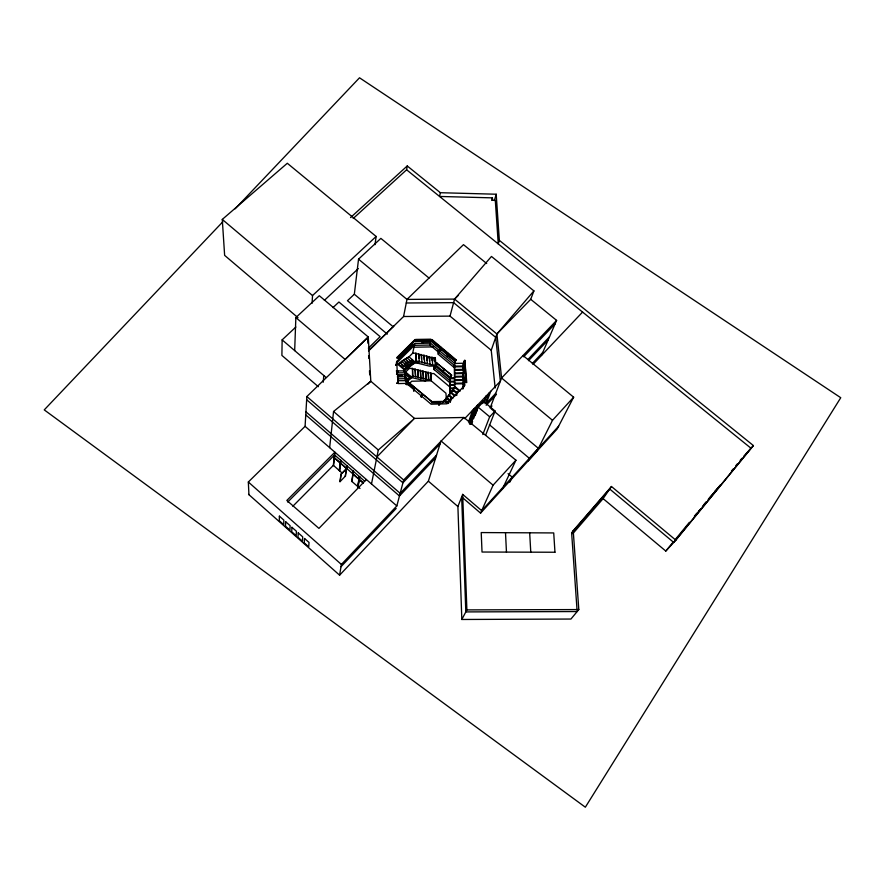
<?xml version="1.0" encoding="UTF-8"?>
<svg xmlns="http://www.w3.org/2000/svg" width="885" height="885" viewBox="0 0 885 885"><rect width="100%" height="100%" fill="white"/><g stroke="black" fill="none" stroke-linecap="round" stroke-linejoin="round"><path stroke-width="1.33" d="M466.771 382.608L464.769 360.084L466.218 382.508M422.687 341.311L414.822 341.4L422.676 341.201M414.988 340.78L422.842 340.493M423.207 341.367L431.05 341.223M423.373 340.614L431.15 340.57L440.343 348.236L431.238 340.515M397.542 374.377L398.15 383.581L406.514 383.404L431.117 404.191L446.98 403.803L464.89 385.296L462.966 363.27L454.757 363.436L430.453 343.148L414.844 343.413L396.69 361.423L397.265 371.833M439.414 402.686L431.482 402.719M431.913 401.757L406.669 380.815L431.791 401.624L448.275 401.336M295.856 327.041L282.138 339.873L281.895 355.416L318.357 386.712M294.672 350.604L295.856 317.571L319.319 295.723L368.26 336.964L370.793 381.247L414.501 418.406L463.884 417.477L515.944 460.2L502.293 489.261M422.853 340.659L415.065 340.836M466.218 378.802L465.444 381.424M312.062 303.323L312.527 295.557L376.136 236.472L287.304 163.26L222.279 219.425L224.635 255.367L298.013 317.704M248.939 494.682L248.331 482.004L305.082 426.338L306.852 396.546L368.26 337.03L367.662 340.968M447.401 356.865L448.197 353.491L447.799 356.544M436.272 365.936L436.936 363.27L435.896 366.257L436.36 365.848L435.442 366.036L436.239 365.903L436.991 363.281L436.272 363.348M421.957 393.88L421.371 397.066L422.41 394.068M414.545 387.851L413.926 390.772L414.932 387.741M451.704 375.229L436.205 362.64L451.693 375.218M398.493 358.392L399.389 355.294L399.19 358.447L399.511 355.615M397.232 383.349L398.316 380.196L397.199 382.951M323.213 382.231L323.788 375.517M415.131 339.464L396.889 357.507M329.651 447.655L333.556 411.492L370.793 381.247L367.861 384.145M333.534 465.587L334.784 455.155M387.298 334.132L347.473 300.701L354.332 294.229L358.536 259.172L380.86 238.375L429.015 278.045M339.209 470.521L340.57 460.178M339.431 470.709L340.802 460.377M339.652 470.909L341.024 460.565M340.139 481.562L341.167 474.094M374.986 244.691L376.136 236.472M345.36 476.252L346.82 465.61M347.053 465.798L345.349 475.754M346.887 468.696L347.274 465.997M352.661 473.718L353.093 471.041M351.699 481.385L353.314 471.24M351.92 481.573L353.546 471.44M353.192 218.495L406.602 169.798L407.244 165.949L440.365 192.709L496.197 194.224L499.35 240.355L498.255 243.906L495.301 200.298L492.458 200.098L492.436 197.864L439.568 196.448L440.365 192.709M248.585 494.372L339.597 575.184L341.389 564.442L396.834 505.932L403.671 480.002L463.884 417.477M357.628 486.54L359.365 476.495M357.85 486.739L359.598 476.694M358.071 486.927L359.819 476.882M368.713 350.615L403.582 316.509L406.978 299.407L463.486 244.647L486.695 263.52M371.49 483.951L378.304 449.989L414.501 418.406L376.91 456.937M396.569 362.076L396.049 365.328L397.144 362.54L396.569 362.076L397.144 362.562M397.111 362.065L396.557 364.819M399.389 355.294L398.781 358.104M397.907 364.388L399.843 362.463L406.027 367.662L404.091 369.598L397.907 364.388L398.051 363.647L404.246 368.857L404.434 371.545L404.589 370.804L396.314 370.981M397.188 374.322L397.719 371.103L396.602 373.835M396.635 374.333L397.166 371.114M397.254 372.939L397.719 371.103M399.843 362.463L399.688 363.204L401.624 361.279L407.797 366.467L407.631 367.209L404.545 364.609M401.624 361.279L401.469 362.02L403.394 360.095L409.556 365.284L409.39 366.014L405.297 362.562M397.752 382.94L398.316 380.196M398.007 380.329L397.774 383.338M405.54 349.199L405.363 352.341L406.27 349.243L405.54 349.199L404.954 351.998L405.817 352.064L404.987 351.953M403.394 360.095L403.239 360.837L405.164 358.934L411.315 364.1L411.149 364.83L413.063 362.916L406.923 357.761L405.009 359.675L405.164 358.934M406.315 349.177L405.684 352.02M403.925 370.328L404.246 368.857M406.923 357.761L406.768 358.502L408.671 356.6L414.799 361.744L414.634 362.485L411.569 359.907M406.027 367.662L405.861 368.403L407.797 366.467M405.186 372.508L405.341 371.8L411.315 376.844L411.149 377.541L405.186 372.508L409.224 368.47L409.733 366.18M408.671 356.6L408.516 357.341L412.642 353.237L414.844 343.413M398.161 374.875L405.286 374.731L405.12 375.461L404.932 372.762L398.029 372.906M412.167 345.581L412.388 342.418L411.757 345.238M397.31 376.877L405.629 376.7L405.463 377.43L405.286 374.731M397.642 378.857L405.983 378.68L405.817 379.411L405.629 376.7M406.182 380.373L406.027 381.081L407.897 379.189L404.899 376.667M407.421 381.435L406.857 384.123L407.056 381.092L406.126 384.178L406.724 381.512L407.465 381.446M407.897 379.189L407.742 379.897L409.611 378.017L404.622 373.813M409.611 378.017L409.445 378.714L411.315 376.844M409.832 361.08L412.897 363.658L413.063 362.916M412.333 369.111L415.142 369.056L415.662 376.313L412.852 376.368L412.498 368.403L409.224 368.47M415.828 353.911L418.694 353.856L419.247 361.257L416.359 361.312L415.994 353.17L412.642 353.237M412.498 368.403L412.521 377.762L425.63 380.926M415.994 353.17L416.027 362.784L429.424 366.136L435.11 366.014L450.233 378.691L454.237 378.603M415.319 374.598L415.142 369.056M418.793 358.292L418.694 353.856M423.041 339.663L422.366 342.96L422.997 339.641L423.572 340.128M422.864 342.462L423.428 339.751M422.897 342.949L423.528 339.641M415.662 376.313L415.496 377.01L418.295 376.955L417.775 369.709L414.976 369.764M419.247 361.257L419.07 361.987L421.935 361.932L421.393 354.553L418.528 354.597M417.952 375.229L417.775 369.709M421.492 358.978L421.393 354.553M413.915 390.086L414.512 387.398L413.549 390.462L414.567 388.117M418.295 376.955L418.129 377.641L420.928 377.585L420.397 370.35L417.598 370.406M421.935 361.932L421.758 362.673L424.634 362.618L424.07 355.239L421.216 355.283M420.663 377.076L420.397 370.35M424.169 359.653L424.07 355.239M420.928 377.585L420.751 378.282L423.55 378.227L423.008 370.992L420.22 371.058M424.634 362.618L424.446 363.337L427.311 363.281L426.747 355.914L423.893 355.969M423.284 377.707L423.008 370.992M426.847 360.339L426.747 355.914M454.326 366.6L454.215 365.284L429.977 345.05L430.453 343.148M423.55 378.227L423.373 378.913L426.161 378.857L425.619 371.645L422.842 371.7M427.311 363.281L427.123 364.012L429.988 363.956L429.424 356.6L426.57 356.655M425.442 372.342L428.218 372.286L428.771 379.488L425.984 379.543L425.619 371.645M429.513 361.014L429.424 356.6M421.99 393.714L421.282 397.155L421.36 396.38M425.984 379.543L426.161 378.857M429.988 363.956L429.8 364.686L432.654 364.631L432.079 357.274L429.236 357.33M428.041 372.972L430.818 372.917L431.371 380.119L428.594 380.174L428.218 372.286M432.079 360.46L432.079 357.274M428.594 380.174L428.771 379.488M432.654 364.631L432.466 365.35L435.309 365.295L434.734 357.96L431.891 358.005M446.46 399.688L445.929 393.205L431.183 380.804L430.818 372.917M434.07 360.494L434.734 357.96M434.325 361.213L435.276 357.606L428.473 357.728M431.371 380.119L431.183 380.804L411.713 381.225L408.007 384.964M435.309 365.295L434.17 369.598L449.193 382.198L450.233 378.691L450.266 392.011M455.178 362.706L455.576 359.62L453.662 367.12L438.241 354.243L438.739 352.363M439.668 350.416L440.42 347.628L441.184 347.606C438.783 354.974 442.489 345.88 440.453 347.683L440.044 350.726M440.066 350.095L440.774 347.263M491.241 350.239L450.011 316.122L454.569 299.097L491.463 256.451L533.909 290.899L530.712 299.318L496.894 333.977L491.241 350.239L495.158 387.973M447.036 356.566L448.164 353.436L447.423 356.235M443.794 368.979L443.064 372.264L443.794 368.979L443.086 371.645M491.717 200.419L492.436 197.864M494.394 200.563L496.197 194.224M439.557 401.735L440.155 402.233L439.613 401.757L438.805 404.334L440.11 401.724L439.391 404.832M439.358 404.323L440.11 401.724M442.135 403.317L454.801 387.353L458.972 390.849M449.934 378.028L451.018 375.03L450.642 377.972M450.299 378.326L451.416 375.362M454.779 363.027L455.941 359.952L455.255 360.029L454.459 362.762L455.222 359.974L455.985 359.963M454.315 364.919L454.591 388.072L454.757 363.436M450.078 401.89L450.819 398.56L450.188 401.978L449.558 401.458L450.078 401.126M450.819 398.56L450.399 401.558M463.906 363.945L464.725 360.715L463.331 363.469M463.375 363.956L464.183 360.726M464.725 360.715L463.242 363.967L464.005 363.447M454.79 380.528L462.988 380.362L463.209 379.632L463.198 366.003L454.99 366.113M339.597 575.184L428.373 481.174L440.995 440.918L493.078 485.179L480.577 513.123L461.671 496.916L465.82 611.911L577.153 611.546M456.096 394.887L456.925 392.276L457.622 392.332M456.483 395.274L457.246 391.922M464.968 369.687L464.116 372.452L464.968 369.764M465.51 369.676L464.149 372.851M463.286 387.265L462.634 376.28M463.729 386.026L462.877 388.659L463.64 385.329L462.778 387.984M462.844 388.692L464.05 385.683L462.944 388.78L462.324 388.261L463.298 388.415M472.645 410.253L468.519 421.957L475.444 414.678L478.166 407.122M470.09 420.309L474.249 408.582M470.289 420.098L474.448 408.372M470.488 424.335L471.97 420.187M473.021 417.222L477.236 405.452M470.676 424.125L472.159 419.977M473.221 417.023L477.435 405.241M471.76 423.782L472.59 421.47M485.555 435.354L495.091 411.06L483.276 401.17L477.834 406.879L473.718 418.351L469.205 423.163M482.38 403.615L483.276 401.17M483.995 401.845L486.064 396.192M484.195 401.635L486.263 395.982M485.091 403.715L489.217 392.896M490.788 391.247L486.33 403.239L495.722 393.36M482.801 434.557L489.67 416.802L495.091 411.06M499.35 240.355L753.4 445.575L675.83 540.149L611.458 486.496L573.226 530.668L578.801 609.566L570.936 619.046L461.826 619.478L457.899 506.519L462.667 494.372L481.683 510.656L558.645 426.161M541.432 355.527L556.599 320.381L530.712 299.318M509.793 482.181L512.205 477.137L508.067 473.641M491.208 408.826L538.423 448.374L529.352 458.308L528.035 460.985L537.062 451.096L552.505 420.298L573.646 397.199L523.046 355.516M573.646 397.199L557.196 428.971L480.577 513.123M461.826 619.478L466.882 609.898L462.667 494.372M397.896 380.727L406.326 380.672L406.514 383.404M456.383 360.029L432.035 339.586M476.473 410.74L477.137 409.866M430.918 341.167L440.166 348.889M407.188 382.254L414.213 388.227M440.763 348.524L447.854 354.221L440.752 348.568M440.675 349.166L447.544 355.04M435.94 365.085L450.996 377.906L454.558 377.696M455.133 360.571L448.131 354.741L455.144 360.527M577.053 610.174L571.644 533.013L573.226 530.668M455.012 361.124L447.943 355.427L455.045 361.135M431.869 401.901L447.589 401.79M572.816 533.655L603.105 498.62L611.458 486.496M436.515 363.248L435.575 365.992L436.637 363.635M435.907 365.062L435.276 357.606M444.259 401.513L449.315 395.152M450.996 393.028L453.529 389.842M603.105 498.62L665.797 551.067L672.799 542.538M675.421 539.341L689.415 522.294M696.86 513.311L694.338 516.375L700.909 508.864M706.219 501.906L703.73 504.948L705.367 503.145M714.671 491.606L720.512 484.98L708.387 499.273L715.854 490.655M731.397 471.13L733.145 468.995M735.767 465.798L737.515 463.674M740.148 460.477L741.895 458.341M703.11 506.187L706.473 502.083L702.391 506.574M707.823 500.445L711.175 496.352M492.016 405.983L490.157 407.952L501.585 377.995L496.894 333.977L533.909 290.899M571.644 533.013L609.71 489.029L673.728 542.439L751 448.241L406.602 169.798M743.71 456.317L753.4 445.575M698.519 511.397L700.942 508.731M493.078 485.179L515.944 460.2M665.797 551.067L675.83 540.149M532.969 364.465L582.573 312.073M222.766 221.836L44.25 409.888L585.339 807.208L840.75 397.719L359.509 77.791L235.111 208.838M469.581 423.705L471.583 421.592M469.504 423.926L471.55 421.702M532.383 363.381L542.77 352.418M341.013 566.699L396.181 508.444M478.851 406.414L481.562 403.56M477.059 410.076L476.484 411.226M476.13 411.713L476.639 411.127M436.57 455.045L400.164 493.321L305.945 411.835M470.134 420.198L473.265 416.901M527.947 359.476L549.508 336.798M435.685 457.855L399.467 495.965L305.756 414.877M486.142 405.275L496.452 394.422M528.5 360.693L548.103 340.072M556.599 320.381L501.585 377.995L552.505 420.298M440.066 443.883L402.929 482.79L306.664 399.743M464.625 418.671L500.357 381.214L495.711 337.373L453.618 302.659L406.27 302.991M523.632 356.821L555.116 323.822M473.563 410.507L476.827 406.934M485.345 398.15L488.575 394.61M463.64 385.329L463.552 386.137M451.239 398.914L450.465 398.936M366.39 479.515L318.932 528.389L286.828 500.467L334.884 452.191L333.313 465.388L292.846 506.242M454.735 363.149L454.801 362.396M345.57 475.942L339.94 481.772L340.957 474.305L346.654 468.508M443.827 369.034L442.743 371.999M340.946 474.404L346.643 468.608L334.22 457.822M447.356 356.998L447.467 356.113L447.445 356.898M411.149 377.541L413.018 375.671M287.702 502.072L334.563 454.956L364.675 481.219M412.687 377.065L406.713 381.778M407.631 367.209L409.556 365.284M409.39 366.014L411.315 364.1M412.897 363.658L414.799 361.744M414.634 362.485L416.536 360.582M416.193 362.042L403.77 371.069M397.265 362.341L414.423 345.316L429.977 345.05M358.536 259.172L406.978 299.407L454.569 299.097L458.485 295.236M412.388 342.418L411.813 345.935L412.753 342.827M396.923 358.259L415.364 339.984L431.349 339.718L456.074 360.339M399.378 356.08L405.584 350.006L399.5 356.157M405.883 349.63L412.144 343.69M412.144 343.734L405.927 349.641M399.235 356.777L405.485 350.748L399.246 356.843M405.739 350.338L411.99 344.398M411.658 345.161L411.912 346.024L411.779 345.128M375.716 343.756L368.503 350.803L393.947 325.912M368.26 336.964L345.128 359.443L295.856 317.571M368.37 348.148L380.141 336.676L338.922 302.017L332.959 307.637M324.375 300.358L358.348 268.586M350.548 217.566L407.244 165.949M464.725 371.025L464.271 361.854L464.957 370.406M450.476 391.325L453.142 391.258M455.012 376.39L463.209 376.213M454.79 377.121L462.977 376.944M455.012 379.809L463.209 379.632M455.023 383.227L463.22 383.05M454.801 383.946L462.988 383.769M450.465 384.654L454.47 384.566M450.255 385.362L454.248 385.274M450.465 387.995L455.808 387.873M450.266 388.692L454.259 388.592M414.578 362.662L418.66 362.584M454.99 369.543L463.198 369.377M454.768 370.284L462.966 370.118M397.188 371.589L397.752 371.6M465.012 370.184L464.691 372.884L463.983 372.397L464.691 372.839M397.155 373.879L396.502 374.344L397.288 373.824M455.001 372.972L463.209 372.795M430.63 373.614L433.86 373.547L450.399 387.431M454.779 373.702L462.977 373.525M398.206 375.605L402.354 375.517M431.703 358.735L434.535 358.69L434.734 361.135M415.817 339.431L430.873 339.187M423.384 340.482L430.962 340.36M423.218 341.19L430.785 341.057M423.052 341.898L430.608 341.765M413.992 347.208L433.694 346.865M450.454 381.324L454.459 381.258M450.244 382.021L454.248 381.966M454.768 366.855L462.966 366.744M403.582 316.509L450.011 316.122M466.882 609.898L578.801 609.566M454.569 299.097L496.894 333.977M354.332 294.229L393.04 326.642M482.236 402.852L482.845 403.361M455.023 386.645L460.244 391.015M477.834 406.879L489.67 416.802M452.91 389.312L457.08 392.807M452.689 390.019L456.859 393.515M450.797 391.978L454.956 395.473M489.383 424.723L529.352 458.308M450.576 392.686L454.735 396.181M448.673 394.644L452.843 398.139M448.463 395.352L451.582 397.973M407.056 361.39L409.102 363.115M446.56 397.31L449.68 399.931M446.35 398.007L450.542 401.613M444.447 399.965L448.606 403.471M401.746 364.93L403.803 366.667M444.248 400.662L447.356 403.283M222.279 219.425L312.527 295.557M406.492 383.813L407.056 381.092L406.492 384.488M282.138 339.873L325.99 377.408M428.373 481.174L457.899 506.519M333.556 411.492L378.304 449.989M306.852 396.546L403.671 480.002M305.082 426.338L396.834 505.932M334.242 457.611L363.237 482.9M352.872 474.028L363.215 483.011M333.324 465.289L342.495 473.375M351.71 481.285L359.996 488.487M248.331 482.004L341.389 564.442M404.799 376.955L405.264 379.588M465.764 378.703L466.351 379.2L464.935 381.833M463.087 373.16L464.194 385.827M449.823 381.734L449.713 380.45L434.635 367.806L434.447 365.372M437.942 350.515L438.241 354.243M405.983 378.68L406.16 381.402M404.589 370.804L404.777 373.503M529.673 532.814L530.768 552.174M367.751 340.471L367.906 343.225M368.614 355.604L368.768 358.359M369.476 370.738L369.709 374.864M505.501 532.693L506.463 552.107M449.812 380.108L449.857 394.71M279.372 516.154L279.295 520.723L283.72 524.65L283.831 520.103L279.372 516.154M285.645 521.719L285.512 526.243L289.937 530.17L290.114 525.679L285.645 521.719M291.928 527.294L291.74 531.774L296.176 535.713L296.409 531.265L291.928 527.294M298.234 532.881L297.98 537.306L302.427 541.255L302.725 536.863L298.234 532.881M304.551 538.489L304.23 542.859L308.688 546.819L309.053 542.472L304.551 538.489M399.434 355.991L398.869 358.768L399.434 355.991M456.317 394.467L456.583 395.363L456.317 394.467M450.332 377.552L450.211 378.415L450.332 377.552M443.142 371.534L443.02 372.386L443.142 371.534M413.959 389.964L413.837 390.86L413.959 389.964M406.536 383.681L406.403 384.588L406.536 383.681M440.11 349.973L440.077 350.759L440.11 349.973M399.334 358.502L398.361 358.348L399.334 358.502M439.347 404.191L438.86 404.976L439.347 404.191M465.576 381.369L464.813 381.889L465.576 381.369M397.885 382.884L397.099 383.404L397.885 382.884M396.69 364.819L395.905 365.328L396.69 364.819M422.853 342.34L422.366 343.081L422.853 342.34M554.961 552.24L482.026 552.03L481.219 532.571L553.722 532.936L554.961 552.24M434.159 369.587L433.871 365.947L434.17 369.598"/></g></svg>
